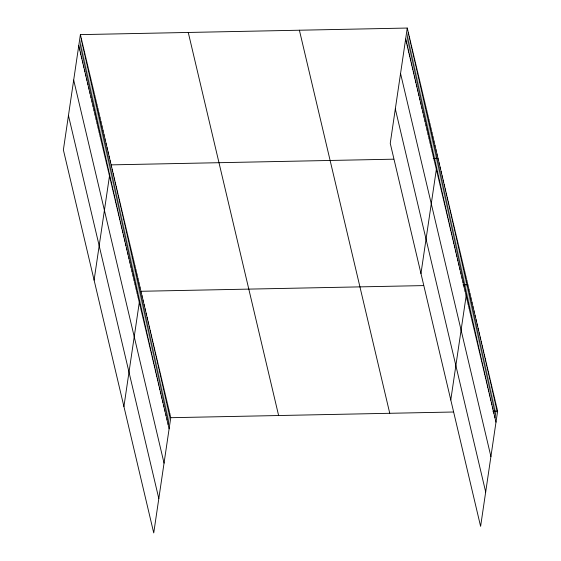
<?xml version="1.0" encoding="UTF-8"?>
<svg xmlns="http://www.w3.org/2000/svg" width="561" height="561" viewBox="0 0 561 561"><rect width="100%" height="100%" fill="white"/><g stroke="black" fill="none" stroke-linecap="round" stroke-linejoin="round"><path stroke-width="0.84" d="M80.391 34.628L63.379 149.885L153.735 532.95L170.754 417.7L80.391 34.628L407.265 28.05L497.621 411.115L480.609 526.372L390.246 143.3L407.265 28.05M79.788 50.027L81.422 38.975M80.812 54.368L82.446 43.316M81.836 58.709L83.47 47.657M82.86 63.049L84.494 51.998M83.884 67.39L85.517 56.338M84.907 71.731L86.541 60.679M85.931 76.072L87.565 65.02M86.955 80.419L88.589 69.361M87.979 84.76L89.613 73.701M89.003 89.101L90.637 78.042M90.026 93.442L91.66 82.39M91.05 97.782L92.684 86.731M92.074 102.123L93.708 91.071M93.098 106.464L94.732 95.412M94.122 110.805L95.756 99.753M95.146 115.145L96.78 104.094M96.169 119.486L97.803 108.434M97.193 123.834L98.827 112.775M98.217 128.174L99.851 117.116M99.241 132.515L100.875 121.457M100.272 136.856L101.899 125.804M101.296 141.197L102.922 130.145M102.319 145.537L103.946 134.486M103.343 149.878L104.97 138.826M104.367 154.219L105.994 143.167M105.391 158.56L107.018 147.508M106.415 162.9L108.049 151.849M107.439 167.241L109.072 156.189M108.462 171.589L110.096 160.53M94.101 280.128L111.12 164.871L393.57 159.184M110.517 180.284L112.144 169.233M111.541 184.646L113.175 173.594M112.572 189.001L114.206 177.949M113.595 193.363L115.229 182.311M114.626 197.724L116.26 186.666M115.657 202.079L117.284 191.028M116.681 206.441L118.315 195.389M117.712 210.803L119.346 199.744M118.743 215.158L120.37 204.106M119.766 219.519L121.4 208.461M120.797 223.874L122.431 212.822M121.821 228.236L123.455 217.184M122.852 232.598L124.486 221.539M123.883 236.952L125.51 225.901M124.907 241.314L126.541 230.262M125.937 245.669L127.571 234.617M126.968 250.031L128.595 238.979M127.992 254.392L129.626 243.334M129.023 258.747L130.657 247.696M130.047 263.109L131.681 252.057M131.078 267.464L132.712 256.412M132.108 271.826L133.742 260.774M133.132 276.187L134.766 265.129M134.163 280.542L135.797 269.49M135.194 284.904L136.821 273.852M136.218 289.259L137.852 278.207M137.249 293.62L138.883 282.569M138.279 297.982L139.906 286.923M123.918 406.536L140.937 291.285L423.387 285.598M140.334 306.699L141.968 295.647M141.358 311.06L142.992 300.002M142.389 315.415L144.023 304.364M143.42 319.777L145.047 308.718M144.443 324.132L146.077 313.08M145.474 328.494L147.108 317.442M146.505 332.855L148.132 321.797M147.529 337.21L149.163 326.158M148.56 341.572L150.194 330.52M149.584 345.927L151.218 334.875M150.614 350.288L152.248 339.237M151.645 354.65L153.279 343.591M152.669 359.005L154.303 347.953M153.7 363.367L155.334 352.315M154.731 367.721L156.358 356.67M155.755 372.083L157.389 361.032M156.785 376.445L158.419 365.386M157.816 380.8L159.443 369.748M158.84 385.162L160.474 374.11M159.871 389.516L161.505 378.465M160.895 393.878L162.529 382.826M161.926 398.24L163.56 387.181M162.956 402.595L164.583 391.543M163.98 406.956L165.614 395.905M165.011 411.318L166.645 400.259M166.042 415.673L167.669 404.621M167.066 420.035L168.7 408.976M168.097 424.389L169.731 413.338M406.655 43.442L408.289 32.391M407.679 47.783L409.313 36.731M408.703 52.131L410.336 41.072M409.726 56.472L411.36 45.413M410.75 60.812L412.384 49.754M411.774 65.153L413.408 54.101M412.798 69.494L414.432 58.442M413.822 73.835L415.456 62.783M414.845 78.175L416.479 67.124M415.869 82.516L417.503 71.464M416.893 86.857L418.527 75.805M417.917 91.198L419.551 80.146M418.941 95.545L420.575 84.487M419.965 99.886L421.599 88.827M420.995 104.227L422.622 93.168M422.019 108.568L423.646 97.516M423.043 112.908L424.67 101.857M424.067 117.249L425.694 106.197M425.091 121.59L426.718 110.538M426.115 125.93L427.741 114.879M427.138 130.271L428.772 119.22M428.162 134.612L429.796 123.56M429.186 138.953L430.82 127.901M430.21 143.3L431.844 132.242M431.234 147.641L432.868 136.582M432.258 151.982L433.891 140.93M433.281 156.323L434.915 145.271M434.305 160.663L435.939 149.612M435.329 165.004L436.963 153.952M420.967 273.544L437.987 158.293L433.225 158.391M437.384 173.707L439.018 162.655M438.407 178.061L440.041 167.01M439.438 182.423L441.072 171.371M440.469 186.785L442.096 175.726M441.493 191.14L443.127 180.088M442.524 195.501L444.158 184.45M443.555 199.856L445.182 188.805M444.578 204.218L446.212 193.166M445.609 208.58L447.243 197.521M446.633 212.935L448.267 201.883M447.664 217.296L449.298 206.245M448.695 221.651L450.322 210.599M449.719 226.013L451.353 214.961M450.749 230.375L452.383 219.316M451.78 234.729L453.407 223.678M452.804 239.091L454.438 228.039M453.835 243.453L455.469 232.394M454.859 247.808L456.493 236.756M455.89 252.17L457.524 241.111M456.92 256.524L458.547 245.473M457.944 260.886L459.578 249.834M458.975 265.248L460.609 254.189M460.006 269.603L461.633 258.551M461.03 273.964L462.664 262.913M462.061 278.319L463.695 267.267M463.091 282.681L464.718 271.629M464.115 287.043L465.749 275.984M465.146 291.397L466.78 280.346M450.785 399.958L467.804 284.708L463.049 284.799M467.201 300.114L468.835 289.062M468.232 304.476L469.859 293.424M469.255 308.838L470.889 297.779M470.286 313.192L471.92 302.141M471.317 317.554L472.944 306.502M472.341 321.909L473.975 310.857M473.372 326.271L475.006 315.219M474.396 330.632L476.03 319.574M475.426 334.987L477.06 323.935M476.457 339.349L478.084 328.297M477.481 343.711L479.115 332.652M478.512 348.065L480.146 337.014M479.543 352.427L481.17 341.369M480.567 356.782L482.201 345.73M481.597 361.144L483.231 350.092M482.628 365.506L484.255 354.447M483.652 369.86L485.286 358.809M484.683 374.222L486.317 363.17M485.707 378.577L487.341 367.525M486.738 382.939L488.372 371.887M487.768 387.3L489.395 376.242M488.792 391.655L490.426 380.603M489.823 396.017L491.457 384.965M490.854 400.372L492.481 389.32M491.878 404.733L493.512 393.682M492.909 409.095L494.543 398.037M493.932 413.45L495.566 402.398M494.963 417.812L496.597 406.76M170.754 417.7L453.211 412.012M492.867 411.213L497.621 411.115M405.631 39.102L495.994 422.167M400.554 73.491L490.917 456.556M395.323 108.918L485.686 491.983M299.399 30.224L389.755 413.289M188.265 32.461L278.621 415.526M78.764 45.686L169.12 428.751M73.687 80.069L164.043 463.134M68.456 115.496L158.812 498.568"/></g></svg>
